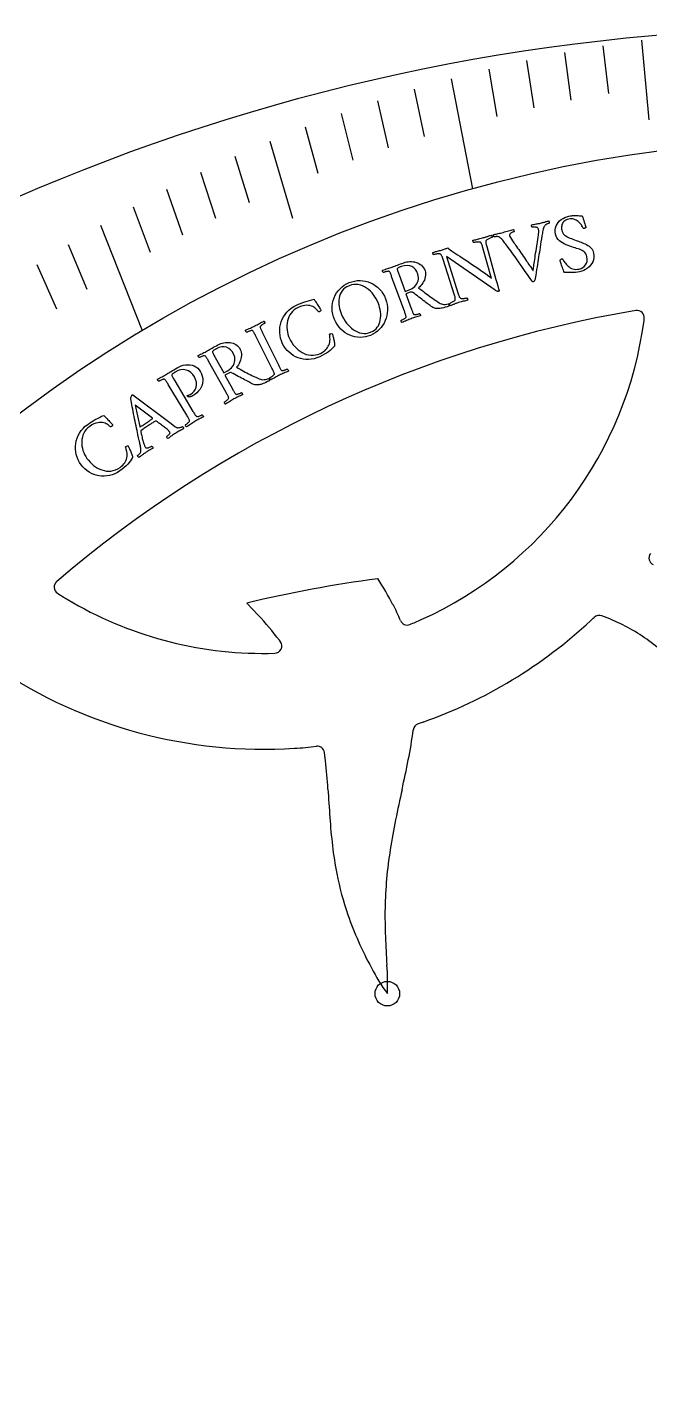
# Model space of a CAD drawing. Header units: millimetres. Extents: x -70 to 70, y -70 to 70.
# Drawn here: x -27.69 to -6.38, y 23.38 to 70.2 of the extents above; entities that cross this region are included whole.
import ezdxf

# ---------------------------------------------------------------- set-up
doc = ezdxf.new("R2010")
doc.units = ezdxf.units.MM
for name, color, linetype in [('CUT_INNER', 6, 'Continuous'), ('CUT_OUTER', 1, 'Continuous'), ('ENGRAVE', 7, 'Continuous'), ('ENGRAVE_FINE', 8, 'Continuous'), ('TEXT', 5, 'Continuous')]:
    doc.layers.add(name, color=color, linetype=linetype)

msp = doc.modelspace()

# ---------------------------------------------------------------- linework, layer by layer
at = {"layer": 'CUT_INNER'}
for points in [[(-6.567, 60.153), (-6.559, 60.222)], [(-19.778, 50.057), (-20.167, 50.469), (-20.17, 50.473)], [(-19.019, 49.149), (-19.054, 49.197)], [(-19.444, 48.748), (-19.216, 48.753)], [(-14.134, 46.395), (-14.3, 46.339)], [(-17.473, 45.07), (-17.508, 45.346)]]:
    msp.add_lwpolyline(points, dxfattribs=at)
for centre, radius, start, end in [((-0.002, 20.065), 41.009, 99.6111, 130.5847), ((-6.807, 60.251), 0.25, 353.191, 99.668), ((-19.589, 61.883), 13.136, 294.2262, 352.4292), ((-6.151, 52.019), 0.25, 143.3074, 245.1412), ((-26.519, 51.019), 0.25, 130.6055, 236.7865), ((-9.378, 4.97), 46.765, 97.7508, 103.3426), ((-25.158, 45.171), 11.287, 27.696, 32.9378), ((-22.023, 57.929), 8.494, 236.9503, 239.6003), ((-19.589, 61.883), 13.137, 239.1704, 270.631), ((-19.28, 48.155), 4.697, 21.5027, 28.7943), ((-28.82, 41.714), 12.303, 37.4636, 42.701), ((-14.678, 49.97), 0.25, 201.9813, 291.8427), ((-17.668, 57.452), 8.307, 291.779, 294.6839), ((-19.589, 61.883), 16.421, 289.4033, 312.999), ((-12.21, 53.993), 5.618, 312.8433, 314.4167), ((-8.105, 49.8), 0.25, 68.5832, 133.8652), ((-10.285, 43.728), 6.701, 63.5273, 70.1924), ((-10.003, 44.285), 6.076, 56.2586, 63.5653), ((-9.708, 44.722), 5.55, 40.8588, 56.2809), ((-19.222, 49.003), 0.25, 271.3933, 35.6753), ((-19.589, 61.882), 16.419, 236.0954, 273.6741), ((-30.799, 48.324), 16.477, 348.7144, 352.3125), ((-14.22, 46.102), 0.25, 108.73, 175.7823), ((-19.412, 59.615), 14.146, 273.5466, 276.6157), ((-17.756, 45.315), 0.25, 7.1478, 96.1124), ((-41.474, 42.582), 24.13, 3.6003, 5.9185), ((-63.052, 54.745), 49.364, 347.5183, 348.7324), ((146.058, 54.415), 163.775, 183.61211, 183.9533), ((50.872, 29.55), 67.313, 167.53786, 168.43216), ((3.531, 44.576), 20.909, 183.9821, 186.6437), ((7.235, 38.493), 22.769, 168.4594, 171.0699), ((-4.67, 43.631), 12.654, 186.6897, 191.0735), ((0.141, 39.619), 15.587, 171.1122, 174.8495), ((-6.767, 43.231), 10.52, 191.1288, 199.0701), ((-1.265, 39.761), 14.174, 174.9097, 178.9374), ((1.722, 39.727), 17.161, 179.0093, 182.2867), ((-5.831, 43.569), 11.514, 199.1364, 204.0491), ((-3.723, 44.506), 13.822, 204.0365, 208.205), ((28.914, 40.889), 44.378, 182.3843, 183.6409), ((-10.075, 40.951), 6.544, 207.063, 216.1703), ((-22.231, 37.471), 6.884, 356.8185, 4.9993)]:
    msp.add_arc(centre, radius, start, end, dxfattribs=at)
at = {"layer": 'CUT_OUTER'}
msp.add_circle((0, 0), 70.2, dxfattribs=at)
at = {"layer": 'ENGRAVE'}
for points in [[(-13.168, 68.44), (-12.441, 64.665)], [(-25.185, 63.416), (-23.753, 59.811)]]:
    msp.add_lwpolyline(points, dxfattribs=at)
for centre, radius in [((0, 20.06), 46.307), ((-15.358, 37.088), 0.421)]:
    msp.add_circle(centre, radius, dxfattribs=at)
at = {"layer": 'ENGRAVE_FINE'}
for points in [[(-9.289, 69.332), (-9.07, 67.702)], [(-7.978, 69.561), (-7.79, 67.928)], [(-6.659, 69.756), (-6.399, 67.028)], [(-10.592, 69.069), (-10.342, 67.442)], [(-11.885, 68.771), (-11.604, 67.148)], [(-14.439, 68.076), (-14.097, 66.463)], [(-15.697, 67.68), (-15.324, 66.073)], [(-16.941, 67.251), (-16.538, 65.65)], [(-18.171, 66.792), (-17.737, 65.198)], [(-19.384, 66.301), (-18.611, 63.656)], [(-20.581, 65.781), (-20.087, 64.202)], [(-21.761, 65.232), (-21.237, 63.66)], [(-22.922, 64.654), (-22.368, 63.091)], [(-24.063, 64.048), (-23.48, 62.495)], [(-26.286, 62.758), (-25.643, 61.223)], [(-27.365, 62.074), (-26.693, 60.55)]]:
    msp.add_lwpolyline(points, dxfattribs=at)
at = {"layer": 'TEXT'}
for points in [[(-9.139, 63.731), (-9.095, 63.739), (-9.055, 63.746), (-9.018, 63.75), (-8.984, 63.752), (-8.952, 63.753), (-8.92, 63.753), (-8.887, 63.752), (-8.854, 63.751), (-8.818, 63.748), (-8.778, 63.746), (-8.734, 63.744), (-8.686, 63.742), (-8.667, 63.688), (-8.648, 63.634), (-8.63, 63.578), (-8.613, 63.521), (-8.597, 63.467), (-8.584, 63.42), (-8.573, 63.381), (-8.565, 63.349), (-8.564, 63.342), (-8.566, 63.335), (-8.572, 63.329), (-8.581, 63.323), (-8.592, 63.318), (-8.602, 63.313), (-8.61, 63.31), (-8.618, 63.308), (-8.628, 63.307), (-8.637, 63.307), (-8.646, 63.309), (-8.653, 63.313), (-8.663, 63.339), (-8.676, 63.367), (-8.693, 63.397), (-8.713, 63.427), (-8.736, 63.458), (-8.761, 63.488), (-8.79, 63.517), (-8.821, 63.544), (-8.854, 63.569), (-8.89, 63.59), (-8.927, 63.609), (-8.967, 63.624), (-9.008, 63.634), (-9.051, 63.639), (-9.095, 63.638), (-9.14, 63.631), (-9.196, 63.616), (-9.244, 63.597), (-9.284, 63.572), (-9.317, 63.543), (-9.343, 63.51), (-9.363, 63.475), (-9.379, 63.439), (-9.388, 63.401), (-9.393, 63.362), (-9.395, 63.325), (-9.393, 63.288), (-9.387, 63.253), (-9.372, 63.2), (-9.35, 63.154), (-9.321, 63.113), (-9.286, 63.079), (-9.246, 63.05), (-9.203, 63.023), (-9.156, 63), (-9.106, 62.979), (-9.053, 62.96), (-9.001, 62.94), (-8.948, 62.92), (-8.896, 62.9), (-8.855, 62.885), (-8.812, 62.87), (-8.768, 62.853), (-8.721, 62.836), (-8.674, 62.818), (-8.627, 62.798), (-8.581, 62.777), (-8.535, 62.754), (-8.491, 62.728), (-8.45, 62.7), (-8.413, 62.668), (-8.378, 62.633), (-8.348, 62.595), (-8.324, 62.553), (-8.306, 62.507), (-8.293, 62.456), (-8.283, 62.381), (-8.286, 62.308), (-8.299, 62.237), (-8.324, 62.169), (-8.359, 62.105), (-8.4, 62.046), (-8.449, 61.992), (-8.505, 61.944), (-8.567, 61.902), (-8.632, 61.867), (-8.7, 61.84), (-8.772, 61.821), (-8.842, 61.808), (-8.911, 61.8), (-8.98, 61.796), (-9.048, 61.795), (-9.114, 61.797), (-9.177, 61.797), (-9.236, 61.797), (-9.291, 61.796), (-9.309, 61.837), (-9.326, 61.879), (-9.344, 61.923), (-9.361, 61.968), (-9.377, 62.013), (-9.392, 62.054), (-9.406, 62.094), (-9.418, 62.13), (-9.428, 62.162), (-9.436, 62.187), (-9.442, 62.206), (-9.445, 62.218), (-9.439, 62.226), (-9.433, 62.234), (-9.425, 62.242), (-9.418, 62.249), (-9.409, 62.256), (-9.4, 62.261), (-9.391, 62.265), (-9.381, 62.268), (-9.369, 62.269), (-9.359, 62.266), (-9.35, 62.26), (-9.344, 62.249), (-9.333, 62.228), (-9.32, 62.204), (-9.303, 62.177), (-9.283, 62.147), (-9.26, 62.114), (-9.234, 62.082), (-9.204, 62.05), (-9.171, 62.019), (-9.135, 61.989), (-9.095, 61.963), (-9.053, 61.941), (-9.007, 61.923), (-8.958, 61.911), (-8.905, 61.906), (-8.848, 61.908), (-8.787, 61.917), (-8.723, 61.937), (-8.666, 61.966), (-8.615, 62.006), (-8.571, 62.057), (-8.538, 62.116), (-8.518, 62.181), (-8.513, 62.254), (-8.523, 62.333), (-8.537, 62.388), (-8.557, 62.435), (-8.583, 62.475), (-8.613, 62.507), (-8.649, 62.533), (-8.688, 62.556), (-8.73, 62.576), (-8.776, 62.594), (-8.825, 62.609), (-8.875, 62.626), (-8.928, 62.642), (-8.982, 62.659), (-9.043, 62.68), (-9.105, 62.703), (-9.169, 62.726), (-9.234, 62.751), (-9.298, 62.779), (-9.358, 62.811), (-9.414, 62.848), (-9.467, 62.889), (-9.513, 62.935), (-9.551, 62.989), (-9.58, 63.049), (-9.6, 63.116), (-9.611, 63.189), (-9.611, 63.26), (-9.6, 63.328), (-9.577, 63.394), (-9.545, 63.456), (-9.505, 63.513), (-9.458, 63.565), (-9.403, 63.612), (-9.342, 63.652), (-9.278, 63.686), (-9.211, 63.712), (-9.139, 63.731)], [(-11.39, 63.174), (-11.343, 63.187), (-11.298, 63.2), (-11.253, 63.213), (-11.209, 63.226), (-11.165, 63.24), (-11.122, 63.253), (-11.079, 63.266), (-11.037, 63.278), (-11.033, 63.272), (-11.029, 63.262), (-11.025, 63.25), (-11.021, 63.235), (-11.019, 63.22), (-11.018, 63.209), (-11.019, 63.201), (-11.023, 63.197), (-11.03, 63.194), (-11.041, 63.19), (-11.056, 63.184), (-11.075, 63.176), (-11.095, 63.166), (-11.114, 63.155), (-11.132, 63.143), (-11.149, 63.129), (-11.163, 63.114), (-11.172, 63.098), (-11.175, 63.08), (-11.172, 63.061), (-11.161, 63.033), (-11.141, 62.994), (-11.111, 62.945), (-11.071, 62.886), (-11.049, 62.855), (-11.024, 62.82), (-10.996, 62.78), (-10.965, 62.735), (-10.931, 62.687), (-10.896, 62.636), (-10.859, 62.583), (-10.821, 62.528), (-10.781, 62.471), (-10.742, 62.414), (-10.703, 62.357), (-10.663, 62.3), (-10.624, 62.244), (-10.588, 62.191), (-10.552, 62.139), (-10.519, 62.09), (-10.488, 62.044), (-10.46, 62.003), (-10.435, 61.966), (-10.413, 61.933), (-10.395, 61.906), (-10.381, 61.886), (-10.372, 61.873), (-10.368, 61.867), (-10.366, 61.878), (-10.363, 61.897), (-10.358, 61.926), (-10.352, 61.963), (-10.346, 62.008), (-10.338, 62.058), (-10.33, 62.114), (-10.321, 62.176), (-10.312, 62.242), (-10.301, 62.311), (-10.291, 62.384), (-10.279, 62.46), (-10.267, 62.538), (-10.255, 62.617), (-10.243, 62.697), (-10.231, 62.776), (-10.219, 62.855), (-10.207, 62.932), (-10.195, 63.006), (-10.184, 63.078), (-10.18, 63.105), (-10.177, 63.133), (-10.175, 63.161), (-10.173, 63.19), (-10.173, 63.218), (-10.174, 63.243), (-10.177, 63.265), (-10.18, 63.285), (-10.188, 63.306), (-10.2, 63.323), (-10.216, 63.336), (-10.236, 63.344), (-10.259, 63.35), (-10.282, 63.354), (-10.306, 63.356), (-10.329, 63.356), (-10.351, 63.355), (-10.37, 63.353), (-10.384, 63.351), (-10.395, 63.349), (-10.401, 63.352), (-10.407, 63.36), (-10.412, 63.37), (-10.416, 63.385), (-10.419, 63.4), (-10.42, 63.413), (-10.418, 63.424), (-10.415, 63.432), (-10.375, 63.44), (-10.336, 63.448), (-10.299, 63.455), (-10.262, 63.461), (-10.226, 63.468), (-10.188, 63.475), (-10.15, 63.483), (-10.111, 63.492), (-10.078, 63.5), (-10.05, 63.507), (-10.024, 63.513), (-10.003, 63.519), (-9.983, 63.524), (-9.964, 63.529), (-9.944, 63.535), (-9.925, 63.541), (-9.905, 63.547), (-9.883, 63.553), (-9.858, 63.56), (-9.832, 63.568), (-9.828, 63.562), (-9.824, 63.552), (-9.821, 63.539), (-9.818, 63.523), (-9.817, 63.507), (-9.816, 63.496), (-9.817, 63.489), (-9.819, 63.486), (-9.831, 63.483), (-9.848, 63.476), (-9.87, 63.466), (-9.898, 63.453), (-9.926, 63.438), (-9.95, 63.419), (-9.97, 63.397), (-9.986, 63.373), (-9.996, 63.351), (-10.007, 63.322), (-10.018, 63.285), (-10.029, 63.24), (-10.039, 63.192), (-10.049, 63.145), (-10.057, 63.1), (-10.064, 63.055), (-10.081, 62.952), (-10.097, 62.853), (-10.111, 62.758), (-10.126, 62.668), (-10.139, 62.581), (-10.152, 62.495), (-10.166, 62.411), (-10.179, 62.328), (-10.192, 62.246), (-10.205, 62.161), (-10.218, 62.076), (-10.231, 61.988), (-10.245, 61.898), (-10.26, 61.802), (-10.275, 61.702), (-10.292, 61.597), (-10.297, 61.569), (-10.304, 61.545), (-10.313, 61.526), (-10.323, 61.511), (-10.334, 61.498), (-10.346, 61.489), (-10.359, 61.481), (-10.373, 61.477), (-10.377, 61.477), (-10.382, 61.48), (-10.387, 61.484), (-10.392, 61.492), (-10.397, 61.5), (-10.401, 61.507), (-10.406, 61.512), (-10.41, 61.516), (-10.486, 61.627), (-10.561, 61.734), (-10.633, 61.837), (-10.702, 61.936), (-10.771, 62.034), (-10.84, 62.132), (-10.91, 62.231), (-10.981, 62.331), (-11.055, 62.434), (-11.133, 62.541), (-11.215, 62.654), (-11.302, 62.771), (-11.329, 62.807), (-11.354, 62.841), (-11.38, 62.873), (-11.404, 62.902), (-11.428, 62.93), (-11.453, 62.956), (-11.479, 62.981), (-11.505, 63.004), (-11.516, 63.012), (-11.531, 63.019), (-11.547, 63.023), (-11.567, 63.026), (-11.588, 63.028), (-11.608, 63.028), (-11.628, 63.028), (-11.647, 63.026), (-11.665, 63.024), (-11.68, 63.022), (-11.693, 63.019), (-11.703, 63.017), (-11.705, 63.019), (-11.708, 63.026), (-11.711, 63.038), (-11.716, 63.055), (-11.721, 63.072), (-11.724, 63.084), (-11.725, 63.093), (-11.725, 63.097), (-11.676, 63.108), (-11.632, 63.118), (-11.593, 63.127), (-11.557, 63.134), (-11.521, 63.142), (-11.482, 63.151), (-11.438, 63.162), (-11.39, 63.174)], [(-13.504, 62.569), (-13.473, 62.579), (-13.441, 62.589), (-13.41, 62.598), (-13.38, 62.608), (-13.351, 62.617), (-13.327, 62.625), (-13.307, 62.633), (-13.291, 62.639), (-13.255, 62.611), (-13.21, 62.579), (-13.157, 62.541), (-13.095, 62.499), (-13.026, 62.453), (-12.953, 62.405), (-12.874, 62.353), (-12.791, 62.298), (-12.704, 62.241), (-12.616, 62.183), (-12.527, 62.124), (-12.436, 62.064), (-12.346, 62.004), (-12.257, 61.943), (-12.169, 61.883), (-12.083, 61.822), (-12.001, 61.763), (-11.924, 61.706), (-11.852, 61.652), (-11.786, 61.599), (-12.084, 62.648), (-12.094, 62.683), (-12.103, 62.714), (-12.112, 62.741), (-12.12, 62.764), (-12.128, 62.783), (-12.139, 62.802), (-12.152, 62.818), (-12.168, 62.833), (-12.176, 62.838), (-12.189, 62.842), (-12.206, 62.844), (-12.228, 62.845), (-12.252, 62.844), (-12.276, 62.843), (-12.3, 62.841), (-12.325, 62.838), (-12.348, 62.835), (-12.369, 62.831), (-12.385, 62.828), (-12.399, 62.825), (-12.406, 62.831), (-12.412, 62.839), (-12.417, 62.85), (-12.421, 62.863), (-12.424, 62.875), (-12.425, 62.886), (-12.427, 62.895), (-12.427, 62.902), (-12.385, 62.913), (-12.344, 62.923), (-12.305, 62.932), (-12.266, 62.941), (-12.227, 62.95), (-12.186, 62.96), (-12.143, 62.972), (-12.097, 62.984), (-12.065, 62.993), (-12.036, 63.002), (-12.01, 63.01), (-11.988, 63.017), (-11.966, 63.023), (-11.945, 63.03), (-11.923, 63.038), (-11.901, 63.045), (-11.877, 63.053), (-11.852, 63.062), (-11.823, 63.071), (-11.793, 63.081), (-11.788, 63.075), (-11.784, 63.068), (-11.779, 63.06), (-11.775, 63.049), (-11.771, 63.038), (-11.769, 63.026), (-11.769, 63.014), (-11.771, 63.002), (-11.782, 62.998), (-11.796, 62.993), (-11.815, 62.986), (-11.838, 62.977), (-11.863, 62.967), (-11.886, 62.956), (-11.909, 62.944), (-11.931, 62.931), (-11.95, 62.919), (-11.965, 62.907), (-11.975, 62.896), (-11.981, 62.885), (-11.986, 62.867), (-11.988, 62.847), (-11.987, 62.828), (-11.984, 62.808), (-11.979, 62.785), (-11.973, 62.758), (-11.964, 62.725), (-11.954, 62.688), (-11.638, 61.562), (-11.627, 61.523), (-11.617, 61.487), (-11.608, 61.454), (-11.599, 61.423), (-11.591, 61.393), (-11.582, 61.364), (-11.574, 61.336), (-11.566, 61.308), (-11.557, 61.279), (-11.547, 61.249), (-11.536, 61.216), (-11.525, 61.18), (-11.526, 61.175), (-11.528, 61.169), (-11.532, 61.165), (-11.538, 61.161), (-11.544, 61.158), (-11.549, 61.156), (-11.553, 61.154), (-11.557, 61.153), (-11.563, 61.152), (-11.573, 61.152), (-11.584, 61.154), (-11.598, 61.157), (-11.614, 61.161), (-11.632, 61.169), (-11.65, 61.179), (-11.67, 61.191), (-13.336, 62.347), (-12.942, 61.099), (-12.931, 61.065), (-12.921, 61.035), (-12.911, 61.009), (-12.902, 60.987), (-12.893, 60.968), (-12.882, 60.95), (-12.869, 60.934), (-12.855, 60.92), (-12.847, 60.915), (-12.834, 60.911), (-12.818, 60.909), (-12.798, 60.909), (-12.775, 60.909), (-12.752, 60.91), (-12.729, 60.912), (-12.705, 60.914), (-12.682, 60.917), (-12.663, 60.92), (-12.647, 60.924), (-12.634, 60.927), (-12.627, 60.921), (-12.621, 60.913), (-12.615, 60.903), (-12.611, 60.891), (-12.608, 60.879), (-12.605, 60.868), (-12.604, 60.858), (-12.604, 60.85), (-12.645, 60.84), (-12.684, 60.831), (-12.721, 60.822), (-12.757, 60.813), (-12.794, 60.804), (-12.833, 60.793), (-12.874, 60.781), (-12.917, 60.768), (-12.946, 60.758), (-12.973, 60.749), (-12.998, 60.74), (-13.02, 60.732), (-13.041, 60.723), (-13.061, 60.715), (-13.081, 60.707), (-13.101, 60.699), (-13.122, 60.691), (-13.146, 60.682), (-13.173, 60.671), (-13.203, 60.66), (-13.208, 60.666), (-13.213, 60.673), (-13.217, 60.681), (-13.222, 60.691), (-13.226, 60.702), (-13.229, 60.714), (-13.23, 60.726), (-13.229, 60.739), (-13.219, 60.742), (-13.205, 60.748), (-13.188, 60.756), (-13.167, 60.766), (-13.145, 60.778), (-13.123, 60.79), (-13.102, 60.803), (-13.081, 60.816), (-13.062, 60.829), (-13.048, 60.841), (-13.04, 60.852), (-13.036, 60.863), (-13.032, 60.881), (-13.03, 60.9), (-13.031, 60.919), (-13.034, 60.939), (-13.039, 60.961), (-13.046, 60.988), (-13.056, 61.02), (-13.067, 61.057), (-13.446, 62.247), (-13.458, 62.284), (-13.469, 62.316), (-13.479, 62.342), (-13.488, 62.364), (-13.498, 62.382), (-13.508, 62.398), (-13.521, 62.413), (-13.535, 62.426), (-13.545, 62.432), (-13.559, 62.436), (-13.577, 62.438), (-13.601, 62.437), (-13.627, 62.435), (-13.652, 62.433), (-13.678, 62.429), (-13.704, 62.424), (-13.727, 62.42), (-13.746, 62.415), (-13.761, 62.412), (-13.772, 62.408), (-13.78, 62.418), (-13.787, 62.428), (-13.792, 62.439), (-13.795, 62.45), (-13.797, 62.462), (-13.798, 62.471), (-13.798, 62.48), (-13.797, 62.487), (-13.75, 62.501), (-13.707, 62.513), (-13.669, 62.523), (-13.636, 62.531), (-13.604, 62.539), (-13.572, 62.548), (-13.539, 62.558), (-13.504, 62.569)], [(-14.794, 62.134), (-14.746, 62.149), (-14.695, 62.16), (-14.643, 62.168), (-14.588, 62.172), (-14.533, 62.172), (-14.479, 62.167), (-14.425, 62.159), (-14.373, 62.146), (-14.322, 62.129), (-14.274, 62.106), (-14.229, 62.078), (-14.187, 62.046), (-14.149, 62.008), (-14.116, 61.964), (-14.089, 61.914), (-14.066, 61.858), (-14.054, 61.808), (-14.048, 61.757), (-14.049, 61.704), (-14.058, 61.649), (-14.072, 61.595), (-14.091, 61.541), (-14.115, 61.49), (-14.144, 61.44), (-14.176, 61.392), (-14.211, 61.35), (-14.248, 61.311), (-14.288, 61.278), (-14.232, 61.232), (-14.177, 61.188), (-14.124, 61.146), (-14.072, 61.106), (-14.021, 61.068), (-13.97, 61.029), (-13.918, 60.992), (-13.865, 60.954), (-13.81, 60.916), (-13.753, 60.876), (-13.693, 60.834), (-13.63, 60.789), (-13.588, 60.763), (-13.546, 60.741), (-13.505, 60.725), (-13.464, 60.714), (-13.422, 60.708), (-13.376, 60.708), (-13.325, 60.714), (-13.27, 60.725), (-13.263, 60.72), (-13.258, 60.711), (-13.254, 60.7), (-13.251, 60.685), (-13.249, 60.67), (-13.248, 60.659), (-13.247, 60.651), (-13.247, 60.646), (-13.312, 60.625), (-13.372, 60.608), (-13.427, 60.593), (-13.476, 60.581), (-13.519, 60.573), (-13.557, 60.566), (-13.589, 60.562), (-13.615, 60.561), (-13.632, 60.562), (-13.653, 60.564), (-13.677, 60.567), (-13.704, 60.57), (-13.733, 60.576), (-13.764, 60.587), (-13.796, 60.602), (-13.829, 60.622), (-13.844, 60.633), (-13.864, 60.647), (-13.889, 60.666), (-13.92, 60.688), (-13.954, 60.714), (-13.993, 60.742), (-14.034, 60.774), (-14.079, 60.808), (-14.126, 60.844), (-14.175, 60.881), (-14.225, 60.919), (-14.278, 60.959), (-14.33, 60.998), (-14.382, 61.038), (-14.433, 61.077), (-14.483, 61.116), (-14.502, 61.126), (-14.524, 61.13), (-14.55, 61.127), (-14.579, 61.12), (-14.722, 61.069), (-14.54, 60.564), (-14.539, 60.56), (-14.537, 60.556), (-14.536, 60.551), (-14.534, 60.547), (-14.533, 60.543), (-14.531, 60.539), (-14.53, 60.535), (-14.528, 60.531), (-14.519, 60.505), (-14.51, 60.481), (-14.501, 60.457), (-14.493, 60.435), (-14.484, 60.415), (-14.476, 60.398), (-14.467, 60.382), (-14.458, 60.368), (-14.45, 60.363), (-14.439, 60.36), (-14.424, 60.359), (-14.405, 60.359), (-14.383, 60.361), (-14.362, 60.364), (-14.339, 60.368), (-14.317, 60.373), (-14.296, 60.379), (-14.279, 60.383), (-14.265, 60.387), (-14.255, 60.39), (-14.249, 60.385), (-14.243, 60.377), (-14.237, 60.367), (-14.232, 60.355), (-14.227, 60.342), (-14.225, 60.331), (-14.225, 60.321), (-14.228, 60.313), (-14.269, 60.301), (-14.31, 60.289), (-14.35, 60.278), (-14.389, 60.266), (-14.427, 60.255), (-14.466, 60.242), (-14.505, 60.229), (-14.545, 60.215), (-14.583, 60.2), (-14.622, 60.186), (-14.66, 60.17), (-14.699, 60.154), (-14.738, 60.137), (-14.777, 60.12), (-14.817, 60.102), (-14.857, 60.085), (-14.864, 60.09), (-14.87, 60.097), (-14.876, 60.107), (-14.88, 60.12), (-14.884, 60.133), (-14.886, 60.145), (-14.886, 60.154), (-14.885, 60.162), (-14.875, 60.166), (-14.862, 60.172), (-14.846, 60.179), (-14.827, 60.188), (-14.806, 60.199), (-14.786, 60.21), (-14.767, 60.222), (-14.749, 60.234), (-14.733, 60.246), (-14.723, 60.257), (-14.717, 60.267), (-14.716, 60.275), (-14.717, 60.294), (-14.721, 60.316), (-14.727, 60.34), (-14.735, 60.365), (-14.744, 60.392), (-14.754, 60.42), (-14.764, 60.449), (-14.775, 60.479), (-15.199, 61.632), (-15.21, 61.662), (-15.221, 61.691), (-15.232, 61.719), (-15.243, 61.746), (-15.253, 61.772), (-15.264, 61.794), (-15.276, 61.813), (-15.287, 61.829), (-15.294, 61.835), (-15.305, 61.839), (-15.321, 61.84), (-15.341, 61.837), (-15.363, 61.834), (-15.385, 61.829), (-15.408, 61.824), (-15.431, 61.819), (-15.451, 61.813), (-15.469, 61.808), (-15.483, 61.803), (-15.493, 61.8), (-15.499, 61.805), (-15.506, 61.813), (-15.512, 61.823), (-15.518, 61.835), (-15.522, 61.848), (-15.524, 61.859), (-15.524, 61.869), (-15.522, 61.877), (-15.479, 61.892), (-15.436, 61.906), (-15.394, 61.919), (-15.353, 61.932), (-15.311, 61.945), (-15.271, 61.958), (-15.23, 61.972), (-15.19, 61.987), (-15.148, 62.002), (-15.104, 62.018), (-15.059, 62.035), (-15.012, 62.054), (-14.963, 62.072), (-14.91, 62.092), (-14.854, 62.113), (-14.794, 62.134)], [(-14.317, 61.745), (-14.352, 61.828), (-14.397, 61.899), (-14.452, 61.957), (-14.516, 62.003), (-14.591, 62.033), (-14.677, 62.043), (-14.776, 62.033), (-14.886, 62.002), (-14.9, 61.996), (-14.918, 61.989), (-14.939, 61.981), (-14.963, 61.971), (-14.986, 61.96), (-15.003, 61.949), (-15.013, 61.938), (-15.017, 61.927), (-15.017, 61.91), (-15.014, 61.89), (-15.008, 61.866), (-14.999, 61.838), (-14.989, 61.807), (-14.979, 61.777), (-14.968, 61.747), (-14.957, 61.717), (-14.751, 61.152), (-14.606, 61.204), (-14.554, 61.225), (-14.506, 61.253), (-14.461, 61.286), (-14.419, 61.324), (-14.382, 61.367), (-14.351, 61.413), (-14.326, 61.463), (-14.307, 61.516), (-14.296, 61.571), (-14.294, 61.628), (-14.301, 61.685), (-14.317, 61.745)], [(-16.664, 61.451), (-16.572, 61.484), (-16.479, 61.506), (-16.386, 61.52), (-16.292, 61.523), (-16.199, 61.518), (-16.108, 61.503), (-16.019, 61.479), (-15.932, 61.447), (-15.849, 61.405), (-15.77, 61.356), (-15.696, 61.298), (-15.627, 61.232), (-15.563, 61.159), (-15.507, 61.077), (-15.458, 60.988), (-15.416, 60.891), (-15.385, 60.796), (-15.364, 60.701), (-15.354, 60.606), (-15.353, 60.511), (-15.361, 60.416), (-15.377, 60.325), (-15.401, 60.236), (-15.433, 60.149), (-15.472, 60.066), (-15.519, 59.987), (-15.572, 59.914), (-15.633, 59.846), (-15.7, 59.785), (-15.773, 59.73), (-15.852, 59.684), (-15.937, 59.645), (-16.023, 59.615), (-16.111, 59.593), (-16.2, 59.581), (-16.291, 59.577), (-16.381, 59.582), (-16.469, 59.596), (-16.555, 59.619), (-16.64, 59.65), (-16.722, 59.69), (-16.801, 59.737), (-16.875, 59.793), (-16.946, 59.857), (-17.011, 59.928), (-17.07, 60.007), (-17.122, 60.093), (-17.167, 60.187), (-17.202, 60.28), (-17.227, 60.375), (-17.243, 60.47), (-17.248, 60.565), (-17.244, 60.66), (-17.231, 60.753), (-17.209, 60.844), (-17.179, 60.932), (-17.14, 61.017), (-17.094, 61.097), (-17.04, 61.172), (-16.977, 61.243), (-16.908, 61.307), (-16.832, 61.363), (-16.751, 61.411), (-16.664, 61.451)], [(-16.667, 61.345), (-16.74, 61.311), (-16.803, 61.27), (-16.858, 61.224), (-16.903, 61.171), (-16.941, 61.114), (-16.971, 61.053), (-16.993, 60.989), (-17.008, 60.922), (-17.017, 60.853), (-17.019, 60.783), (-17.016, 60.711), (-17.007, 60.638), (-16.993, 60.566), (-16.975, 60.495), (-16.953, 60.426), (-16.927, 60.359), (-16.892, 60.283), (-16.851, 60.209), (-16.806, 60.137), (-16.755, 60.068), (-16.7, 60.003), (-16.642, 59.943), (-16.58, 59.889), (-16.515, 59.84), (-16.447, 59.797), (-16.377, 59.763), (-16.306, 59.737), (-16.232, 59.719), (-16.157, 59.71), (-16.082, 59.713), (-16.006, 59.727), (-15.93, 59.752), (-15.86, 59.785), (-15.798, 59.824), (-15.745, 59.87), (-15.701, 59.921), (-15.665, 59.977), (-15.636, 60.037), (-15.613, 60.101), (-15.598, 60.169), (-15.588, 60.239), (-15.584, 60.31), (-15.586, 60.383), (-15.594, 60.456), (-15.606, 60.529), (-15.622, 60.601), (-15.642, 60.671), (-15.666, 60.739), (-15.699, 60.816), (-15.737, 60.891), (-15.781, 60.963), (-15.829, 61.033), (-15.883, 61.099), (-15.94, 61.159), (-16.001, 61.214), (-16.067, 61.263), (-16.135, 61.306), (-16.206, 61.34), (-16.279, 61.366), (-16.354, 61.383), (-16.431, 61.391), (-16.508, 61.387), (-16.587, 61.372), (-16.667, 61.345)], [(-18.466, 60.679), (-18.398, 60.709), (-18.328, 60.738), (-18.257, 60.767), (-18.183, 60.794), (-18.106, 60.82), (-18.029, 60.843), (-17.949, 60.864), (-17.868, 60.882), (-17.865, 60.879), (-17.859, 60.869), (-17.849, 60.853), (-17.834, 60.831), (-17.816, 60.804), (-17.797, 60.775), (-17.777, 60.744), (-17.756, 60.71), (-17.735, 60.676), (-17.715, 60.644), (-17.695, 60.614), (-17.677, 60.584), (-17.66, 60.559), (-17.648, 60.539), (-17.64, 60.525), (-17.636, 60.517), (-17.633, 60.512), (-17.634, 60.505), (-17.637, 60.497), (-17.643, 60.488), (-17.651, 60.479), (-17.659, 60.471), (-17.669, 60.465), (-17.679, 60.459), (-17.689, 60.456), (-17.698, 60.454), (-17.707, 60.453), (-17.716, 60.453), (-17.727, 60.468), (-17.742, 60.487), (-17.76, 60.508), (-17.782, 60.533), (-17.808, 60.559), (-17.839, 60.584), (-17.874, 60.607), (-17.914, 60.63), (-17.958, 60.649), (-18.007, 60.663), (-18.062, 60.672), (-18.121, 60.675), (-18.185, 60.671), (-18.256, 60.657), (-18.331, 60.633), (-18.413, 60.6), (-18.484, 60.563), (-18.547, 60.519), (-18.604, 60.468), (-18.653, 60.411), (-18.695, 60.348), (-18.729, 60.282), (-18.757, 60.212), (-18.778, 60.138), (-18.791, 60.062), (-18.799, 59.986), (-18.799, 59.909), (-18.793, 59.831), (-18.78, 59.755), (-18.762, 59.681), (-18.739, 59.609), (-18.709, 59.54), (-18.671, 59.466), (-18.628, 59.395), (-18.58, 59.326), (-18.527, 59.261), (-18.47, 59.201), (-18.409, 59.146), (-18.345, 59.098), (-18.277, 59.055), (-18.206, 59.02), (-18.133, 58.992), (-18.057, 58.974), (-17.979, 58.963), (-17.899, 58.962), (-17.818, 58.973), (-17.735, 58.994), (-17.651, 59.027), (-17.594, 59.056), (-17.544, 59.087), (-17.501, 59.12), (-17.464, 59.156), (-17.433, 59.194), (-17.405, 59.232), (-17.382, 59.27), (-17.364, 59.307), (-17.343, 59.36), (-17.329, 59.411), (-17.322, 59.462), (-17.32, 59.514), (-17.322, 59.562), (-17.326, 59.608), (-17.331, 59.649), (-17.338, 59.686), (-17.316, 59.696), (-17.293, 59.702), (-17.269, 59.704), (-17.244, 59.701), (-17.24, 59.689), (-17.235, 59.671), (-17.228, 59.649), (-17.221, 59.621), (-17.213, 59.59), (-17.206, 59.557), (-17.198, 59.523), (-17.19, 59.488), (-17.183, 59.453), (-17.177, 59.42), (-17.172, 59.388), (-17.169, 59.358), (-17.166, 59.331), (-17.166, 59.309), (-17.167, 59.292), (-17.17, 59.28), (-17.213, 59.228), (-17.261, 59.178), (-17.314, 59.13), (-17.373, 59.084), (-17.438, 59.04), (-17.51, 58.996), (-17.589, 58.954), (-17.675, 58.913), (-17.77, 58.874), (-17.866, 58.846), (-17.961, 58.828), (-18.056, 58.82), (-18.149, 58.822), (-18.241, 58.832), (-18.33, 58.851), (-18.417, 58.878), (-18.5, 58.914), (-18.579, 58.957), (-18.654, 59.007), (-18.724, 59.065), (-18.788, 59.129), (-18.847, 59.2), (-18.898, 59.277), (-18.943, 59.36), (-18.982, 59.452), (-19.012, 59.545), (-19.032, 59.64), (-19.043, 59.735), (-19.044, 59.831), (-19.036, 59.925), (-19.019, 60.018), (-18.993, 60.11), (-18.958, 60.199), (-18.914, 60.284), (-18.861, 60.364), (-18.799, 60.44), (-18.728, 60.511), (-18.649, 60.574), (-18.561, 60.631), (-18.466, 60.679)], [(-19.892, 59.971), (-19.853, 59.991), (-19.814, 60.011), (-19.777, 60.031), (-19.74, 60.051), (-19.703, 60.072), (-19.665, 60.093), (-19.626, 60.114), (-19.587, 60.135), (-19.579, 60.131), (-19.572, 60.124), (-19.565, 60.115), (-19.559, 60.102), (-19.554, 60.09), (-19.551, 60.078), (-19.55, 60.069), (-19.55, 60.061), (-19.56, 60.056), (-19.573, 60.048), (-19.589, 60.039), (-19.608, 60.027), (-19.629, 60.015), (-19.648, 60.002), (-19.666, 59.989), (-19.684, 59.975), (-19.699, 59.962), (-19.709, 59.951), (-19.715, 59.94), (-19.716, 59.93), (-19.712, 59.914), (-19.707, 59.897), (-19.7, 59.877), (-19.691, 59.857), (-19.681, 59.835), (-19.67, 59.812), (-19.659, 59.788), (-19.647, 59.764), (-19.645, 59.76), (-19.643, 59.756), (-19.641, 59.752), (-19.639, 59.748), (-19.637, 59.744), (-19.635, 59.74), (-19.633, 59.736), (-19.631, 59.732), (-19.086, 58.631), (-19.084, 58.627), (-19.082, 58.623), (-19.08, 58.619), (-19.078, 58.615), (-19.076, 58.611), (-19.075, 58.607), (-19.073, 58.603), (-19.071, 58.599), (-19.058, 58.575), (-19.047, 58.551), (-19.035, 58.529), (-19.024, 58.509), (-19.014, 58.49), (-19.003, 58.473), (-18.992, 58.458), (-18.982, 58.446), (-18.974, 58.442), (-18.962, 58.44), (-18.947, 58.44), (-18.928, 58.443), (-18.907, 58.447), (-18.886, 58.453), (-18.864, 58.459), (-18.843, 58.467), (-18.822, 58.474), (-18.806, 58.481), (-18.793, 58.487), (-18.783, 58.491), (-18.776, 58.486), (-18.77, 58.48), (-18.763, 58.47), (-18.756, 58.458), (-18.75, 58.446), (-18.746, 58.435), (-18.745, 58.425), (-18.747, 58.417), (-18.787, 58.401), (-18.826, 58.384), (-18.864, 58.368), (-18.901, 58.352), (-18.939, 58.336), (-18.976, 58.319), (-19.013, 58.302), (-19.051, 58.283), (-19.087, 58.265), (-19.124, 58.246), (-19.16, 58.226), (-19.197, 58.205), (-19.234, 58.184), (-19.271, 58.163), (-19.308, 58.141), (-19.346, 58.118), (-19.353, 58.122), (-19.36, 58.129), (-19.367, 58.139), (-19.373, 58.151), (-19.378, 58.163), (-19.382, 58.174), (-19.383, 58.184), (-19.383, 58.192), (-19.374, 58.197), (-19.361, 58.204), (-19.346, 58.214), (-19.328, 58.225), (-19.308, 58.238), (-19.29, 58.251), (-19.272, 58.265), (-19.256, 58.279), (-19.242, 58.293), (-19.232, 58.305), (-19.227, 58.315), (-19.227, 58.324), (-19.231, 58.343), (-19.237, 58.364), (-19.246, 58.386), (-19.256, 58.411), (-19.269, 58.437), (-19.282, 58.464), (-19.295, 58.491), (-19.309, 58.52), (-19.861, 59.618), (-19.875, 59.646), (-19.889, 59.674), (-19.903, 59.7), (-19.917, 59.726), (-19.93, 59.75), (-19.944, 59.771), (-19.957, 59.788), (-19.971, 59.803), (-19.978, 59.809), (-19.989, 59.811), (-20.005, 59.81), (-20.024, 59.806), (-20.046, 59.799), (-20.068, 59.792), (-20.09, 59.784), (-20.113, 59.776), (-20.134, 59.767), (-20.151, 59.76), (-20.165, 59.754), (-20.174, 59.749), (-20.181, 59.754), (-20.188, 59.761), (-20.195, 59.77), (-20.203, 59.781), (-20.209, 59.794), (-20.212, 59.805), (-20.213, 59.814), (-20.212, 59.823), (-20.171, 59.842), (-20.13, 59.861), (-20.089, 59.879), (-20.049, 59.897), (-20.009, 59.915), (-19.969, 59.934), (-19.93, 59.952), (-19.892, 59.971)], [(-21.157, 59.322), (-21.111, 59.344), (-21.063, 59.363), (-21.013, 59.378), (-20.959, 59.391), (-20.905, 59.399), (-20.851, 59.404), (-20.796, 59.403), (-20.742, 59.399), (-20.689, 59.39), (-20.639, 59.375), (-20.59, 59.355), (-20.543, 59.329), (-20.5, 59.297), (-20.461, 59.259), (-20.426, 59.214), (-20.395, 59.162), (-20.375, 59.115), (-20.361, 59.065), (-20.354, 59.013), (-20.354, 58.957), (-20.36, 58.901), (-20.37, 58.846), (-20.386, 58.791), (-20.407, 58.737), (-20.431, 58.685), (-20.459, 58.637), (-20.49, 58.594), (-20.524, 58.554), (-20.461, 58.518), (-20.4, 58.483), (-20.341, 58.45), (-20.284, 58.419), (-20.227, 58.388), (-20.171, 58.359), (-20.113, 58.33), (-20.055, 58.301), (-19.995, 58.272), (-19.933, 58.241), (-19.866, 58.208), (-19.797, 58.175), (-19.752, 58.155), (-19.707, 58.14), (-19.664, 58.13), (-19.622, 58.126), (-19.58, 58.127), (-19.534, 58.134), (-19.485, 58.147), (-19.432, 58.167), (-19.425, 58.163), (-19.418, 58.155), (-19.412, 58.144), (-19.407, 58.13), (-19.403, 58.116), (-19.4, 58.105), (-19.398, 58.097), (-19.397, 58.092), (-19.458, 58.062), (-19.515, 58.035), (-19.566, 58.012), (-19.613, 57.993), (-19.655, 57.977), (-19.691, 57.965), (-19.722, 57.957), (-19.747, 57.952), (-19.764, 57.95), (-19.785, 57.949), (-19.809, 57.947), (-19.836, 57.946), (-19.866, 57.948), (-19.898, 57.953), (-19.933, 57.964), (-19.969, 57.978), (-19.985, 57.986), (-20.007, 57.998), (-20.035, 58.012), (-20.068, 58.029), (-20.106, 58.049), (-20.148, 58.072), (-20.194, 58.096), (-20.244, 58.123), (-20.296, 58.151), (-20.35, 58.18), (-20.406, 58.21), (-20.464, 58.241), (-20.522, 58.272), (-20.579, 58.303), (-20.636, 58.334), (-20.691, 58.364), (-20.711, 58.371), (-20.734, 58.371), (-20.759, 58.365), (-20.786, 58.353), (-20.919, 58.281), (-20.662, 57.81), (-20.66, 57.806), (-20.658, 57.803), (-20.655, 57.799), (-20.653, 57.795), (-20.651, 57.791), (-20.649, 57.787), (-20.647, 57.783), (-20.645, 57.779), (-20.632, 57.755), (-20.619, 57.733), (-20.607, 57.711), (-20.595, 57.691), (-20.583, 57.672), (-20.572, 57.656), (-20.561, 57.642), (-20.55, 57.63), (-20.542, 57.626), (-20.53, 57.624), (-20.515, 57.626), (-20.496, 57.629), (-20.475, 57.634), (-20.454, 57.64), (-20.433, 57.648), (-20.412, 57.656), (-20.392, 57.665), (-20.375, 57.672), (-20.363, 57.678), (-20.353, 57.683), (-20.346, 57.679), (-20.339, 57.672), (-20.332, 57.663), (-20.325, 57.652), (-20.318, 57.64), (-20.314, 57.629), (-20.313, 57.619), (-20.314, 57.611), (-20.353, 57.593), (-20.392, 57.575), (-20.429, 57.557), (-20.466, 57.54), (-20.502, 57.522), (-20.538, 57.504), (-20.575, 57.484), (-20.612, 57.465), (-20.648, 57.444), (-20.683, 57.424), (-20.719, 57.402), (-20.755, 57.38), (-20.791, 57.358), (-20.827, 57.335), (-20.863, 57.311), (-20.9, 57.288), (-20.907, 57.291), (-20.915, 57.298), (-20.922, 57.307), (-20.929, 57.319), (-20.934, 57.331), (-20.938, 57.342), (-20.94, 57.352), (-20.94, 57.36), (-20.931, 57.365), (-20.919, 57.373), (-20.904, 57.383), (-20.886, 57.395), (-20.867, 57.408), (-20.85, 57.422), (-20.833, 57.437), (-20.817, 57.452), (-20.803, 57.467), (-20.794, 57.479), (-20.79, 57.489), (-20.79, 57.497), (-20.795, 57.517), (-20.802, 57.537), (-20.811, 57.56), (-20.823, 57.584), (-20.836, 57.609), (-20.85, 57.635), (-20.865, 57.662), (-20.88, 57.69), (-21.479, 58.763), (-21.494, 58.791), (-21.51, 58.818), (-21.525, 58.844), (-21.54, 58.869), (-21.554, 58.892), (-21.568, 58.912), (-21.582, 58.929), (-21.596, 58.944), (-21.604, 58.949), (-21.616, 58.951), (-21.631, 58.949), (-21.65, 58.944), (-21.672, 58.937), (-21.693, 58.929), (-21.715, 58.92), (-21.736, 58.911), (-21.756, 58.902), (-21.773, 58.895), (-21.786, 58.888), (-21.795, 58.883), (-21.802, 58.887), (-21.809, 58.894), (-21.817, 58.903), (-21.825, 58.914), (-21.831, 58.926), (-21.835, 58.937), (-21.837, 58.946), (-21.836, 58.955), (-21.795, 58.976), (-21.756, 58.996), (-21.716, 59.016), (-21.677, 59.035), (-21.638, 59.054), (-21.6, 59.074), (-21.562, 59.094), (-21.525, 59.114), (-21.485, 59.136), (-21.445, 59.159), (-21.403, 59.183), (-21.36, 59.208), (-21.314, 59.235), (-21.265, 59.262), (-21.212, 59.291), (-21.157, 59.322)], [(-20.625, 59.011), (-20.672, 59.088), (-20.728, 59.151), (-20.791, 59.2), (-20.861, 59.236), (-20.94, 59.254), (-21.027, 59.25), (-21.123, 59.224), (-21.227, 59.177), (-21.24, 59.169), (-21.257, 59.16), (-21.276, 59.148), (-21.299, 59.134), (-21.319, 59.12), (-21.334, 59.107), (-21.342, 59.094), (-21.344, 59.082), (-21.342, 59.066), (-21.335, 59.047), (-21.326, 59.023), (-21.313, 58.997), (-21.299, 58.969), (-21.284, 58.941), (-21.268, 58.912), (-21.253, 58.884), (-20.962, 58.358), (-20.826, 58.432), (-20.778, 58.462), (-20.735, 58.496), (-20.696, 58.535), (-20.661, 58.58), (-20.631, 58.628), (-20.607, 58.679), (-20.59, 58.731), (-20.58, 58.787), (-20.577, 58.843), (-20.584, 58.899), (-20.599, 58.955), (-20.625, 59.011)], [(-21.757, 58.397), (-21.72, 58.322), (-21.694, 58.245), (-21.679, 58.169), (-21.676, 58.092), (-21.684, 58.017), (-21.702, 57.943), (-21.731, 57.873), (-21.77, 57.804), (-21.819, 57.739), (-21.877, 57.679), (-21.945, 57.624), (-22.022, 57.574), (-22.033, 57.568), (-22.047, 57.561), (-22.062, 57.555), (-22.079, 57.548), (-22.096, 57.541), (-22.113, 57.536), (-22.128, 57.533), (-22.141, 57.531), (-22.146, 57.532), (-22.153, 57.534), (-22.162, 57.536), (-22.173, 57.538), (-22.184, 57.542), (-22.194, 57.547), (-22.203, 57.556), (-22.21, 57.566), (-22.213, 57.573), (-22.213, 57.578), (-22.21, 57.583), (-22.205, 57.586), (-22.193, 57.59), (-22.18, 57.593), (-22.168, 57.597), (-22.155, 57.6), (-22.141, 57.605), (-22.128, 57.61), (-22.114, 57.616), (-22.1, 57.624), (-22.031, 57.673), (-21.975, 57.731), (-21.933, 57.797), (-21.904, 57.873), (-21.891, 57.955), (-21.897, 58.04), (-21.922, 58.128), (-21.966, 58.22), (-22.024, 58.305), (-22.089, 58.373), (-22.162, 58.424), (-22.243, 58.458), (-22.331, 58.473), (-22.424, 58.466), (-22.522, 58.436), (-22.625, 58.385), (-22.638, 58.377), (-22.654, 58.367), (-22.673, 58.355), (-22.695, 58.34), (-22.715, 58.325), (-22.729, 58.311), (-22.737, 58.298), (-22.739, 58.286), (-22.736, 58.27), (-22.729, 58.251), (-22.719, 58.228), (-22.705, 58.202), (-22.689, 58.175), (-22.673, 58.147), (-22.657, 58.119), (-22.64, 58.092), (-22.014, 57.038), (-21.997, 57.011), (-21.981, 56.985), (-21.966, 56.959), (-21.951, 56.935), (-21.936, 56.913), (-21.921, 56.894), (-21.907, 56.877), (-21.892, 56.864), (-21.884, 56.86), (-21.873, 56.859), (-21.858, 56.861), (-21.839, 56.864), (-21.818, 56.87), (-21.798, 56.877), (-21.777, 56.885), (-21.757, 56.894), (-21.738, 56.903), (-21.722, 56.911), (-21.71, 56.917), (-21.7, 56.922), (-21.694, 56.918), (-21.686, 56.912), (-21.679, 56.903), (-21.671, 56.892), (-21.664, 56.88), (-21.66, 56.87), (-21.658, 56.86), (-21.659, 56.851), (-21.697, 56.832), (-21.735, 56.813), (-21.772, 56.794), (-21.808, 56.775), (-21.843, 56.756), (-21.879, 56.736), (-21.915, 56.716), (-21.951, 56.695), (-21.986, 56.673), (-22.021, 56.652), (-22.055, 56.629), (-22.09, 56.606), (-22.124, 56.583), (-22.159, 56.559), (-22.194, 56.534), (-22.23, 56.509), (-22.238, 56.512), (-22.245, 56.519), (-22.253, 56.527), (-22.26, 56.539), (-22.266, 56.551), (-22.27, 56.562), (-22.273, 56.571), (-22.273, 56.579), (-22.264, 56.585), (-22.253, 56.593), (-22.238, 56.603), (-22.222, 56.616), (-22.204, 56.63), (-22.187, 56.644), (-22.171, 56.659), (-22.155, 56.675), (-22.142, 56.69), (-22.134, 56.703), (-22.13, 56.713), (-22.13, 56.721), (-22.136, 56.74), (-22.143, 56.76), (-22.154, 56.782), (-22.166, 56.806), (-22.18, 56.831), (-22.195, 56.856), (-22.211, 56.883), (-22.227, 56.91), (-22.862, 57.962), (-22.878, 57.99), (-22.895, 58.016), (-22.911, 58.041), (-22.926, 58.066), (-22.942, 58.089), (-22.957, 58.108), (-22.971, 58.125), (-22.986, 58.139), (-22.994, 58.144), (-23.005, 58.145), (-23.021, 58.143), (-23.04, 58.137), (-23.061, 58.129), (-23.082, 58.12), (-23.103, 58.111), (-23.125, 58.101), (-23.144, 58.092), (-23.16, 58.083), (-23.173, 58.076), (-23.183, 58.071), (-23.19, 58.075), (-23.197, 58.081), (-23.205, 58.09), (-23.213, 58.101), (-23.22, 58.112), (-23.224, 58.123), (-23.226, 58.133), (-23.225, 58.141), (-23.186, 58.164), (-23.147, 58.185), (-23.108, 58.207), (-23.07, 58.227), (-23.032, 58.248), (-22.994, 58.269), (-22.957, 58.29), (-22.92, 58.312), (-22.882, 58.335), (-22.842, 58.36), (-22.801, 58.385), (-22.759, 58.412), (-22.714, 58.44), (-22.666, 58.469), (-22.615, 58.5), (-22.56, 58.532), (-22.491, 58.569), (-22.419, 58.597), (-22.345, 58.619), (-22.269, 58.632), (-22.192, 58.638), (-22.118, 58.633), (-22.046, 58.62), (-21.977, 58.598), (-21.911, 58.565), (-21.853, 58.52), (-21.802, 58.465), (-21.757, 58.397)], [(-23.837, 55.971), (-23.839, 55.976), (-23.842, 55.99), (-23.847, 56.014), (-23.854, 56.047), (-23.863, 56.088), (-23.874, 56.136), (-23.886, 56.19), (-23.9, 56.252), (-23.914, 56.318), (-23.929, 56.389), (-23.945, 56.463), (-23.961, 56.541), (-23.977, 56.622), (-23.994, 56.703), (-24.011, 56.786), (-24.028, 56.87), (-24.046, 56.954), (-24.062, 57.036), (-24.078, 57.116), (-24.094, 57.195), (-24.109, 57.27), (-24.123, 57.341), (-24.136, 57.407), (-24.147, 57.469), (-24.147, 57.483), (-24.145, 57.501), (-24.14, 57.52), (-24.131, 57.542), (-24.122, 57.564), (-24.113, 57.58), (-24.104, 57.593), (-24.095, 57.601), (-24.093, 57.602), (-24.091, 57.603), (-24.089, 57.604), (-24.088, 57.604), (-24.087, 57.603), (-24.085, 57.603), (-24.082, 57.604), (-24.079, 57.604), (-22.755, 56.621), (-22.691, 56.572), (-22.642, 56.535), (-22.61, 56.511), (-22.594, 56.5), (-22.578, 56.491), (-22.559, 56.485), (-22.539, 56.482), (-22.516, 56.482), (-22.492, 56.484), (-22.469, 56.487), (-22.447, 56.492), (-22.426, 56.498), (-22.407, 56.504), (-22.392, 56.509), (-22.382, 56.514), (-22.375, 56.517), (-22.366, 56.513), (-22.358, 56.505), (-22.351, 56.495), (-22.343, 56.483), (-22.337, 56.47), (-22.333, 56.46), (-22.33, 56.453), (-22.329, 56.448), (-22.366, 56.429), (-22.4, 56.411), (-22.433, 56.394), (-22.463, 56.378), (-22.494, 56.361), (-22.527, 56.342), (-22.563, 56.321), (-22.602, 56.297), (-22.642, 56.272), (-22.678, 56.248), (-22.71, 56.226), (-22.738, 56.206), (-22.767, 56.186), (-22.798, 56.163), (-22.833, 56.137), (-22.872, 56.11), (-22.88, 56.113), (-22.888, 56.119), (-22.895, 56.127), (-22.903, 56.139), (-22.909, 56.151), (-22.913, 56.162), (-22.914, 56.172), (-22.914, 56.181), (-22.901, 56.189), (-22.887, 56.201), (-22.87, 56.215), (-22.85, 56.233), (-22.832, 56.252), (-22.817, 56.268), (-22.807, 56.283), (-22.801, 56.297), (-22.8, 56.306), (-22.802, 56.316), (-22.806, 56.326), (-22.813, 56.338), (-22.822, 56.351), (-22.836, 56.366), (-22.854, 56.384), (-22.877, 56.404), (-22.903, 56.427), (-22.931, 56.45), (-22.962, 56.474), (-22.994, 56.499), (-23.028, 56.525), (-23.061, 56.55), (-23.094, 56.575), (-23.126, 56.599), (-23.157, 56.622), (-23.186, 56.642), (-23.211, 56.661), (-23.234, 56.677), (-23.252, 56.691), (-23.265, 56.7), (-23.273, 56.706), (-23.276, 56.708), (-23.277, 56.708), (-23.278, 56.708), (-23.281, 56.709), (-23.284, 56.71), (-23.288, 56.71), (-23.292, 56.71), (-23.295, 56.71), (-23.297, 56.708), (-23.318, 56.697), (-23.34, 56.684), (-23.365, 56.669), (-23.391, 56.652), (-23.418, 56.635), (-23.444, 56.618), (-23.469, 56.602), (-23.493, 56.587), (-23.5, 56.583), (-23.506, 56.579), (-23.512, 56.575), (-23.518, 56.571), (-23.524, 56.567), (-23.53, 56.563), (-23.535, 56.559), (-23.541, 56.556), (-23.576, 56.533), (-23.609, 56.511), (-23.639, 56.491), (-23.666, 56.473), (-23.694, 56.454), (-23.725, 56.432), (-23.759, 56.407), (-23.796, 56.379), (-23.797, 56.378), (-23.799, 56.377), (-23.8, 56.374), (-23.801, 56.371), (-23.802, 56.368), (-23.803, 56.366), (-23.804, 56.364), (-23.804, 56.364), (-23.803, 56.36), (-23.8, 56.349), (-23.796, 56.329), (-23.79, 56.303), (-23.783, 56.27), (-23.775, 56.235), (-23.767, 56.197), (-23.757, 56.156), (-23.748, 56.115), (-23.738, 56.075), (-23.729, 56.037), (-23.719, 56), (-23.71, 55.964), (-23.7, 55.931), (-23.69, 55.903), (-23.679, 55.878), (-23.669, 55.856), (-23.659, 55.837), (-23.65, 55.821), (-23.641, 55.808), (-23.631, 55.796), (-23.616, 55.79), (-23.598, 55.787), (-23.575, 55.789), (-23.552, 55.795), (-23.528, 55.801), (-23.506, 55.81), (-23.484, 55.82), (-23.464, 55.83), (-23.449, 55.838), (-23.437, 55.844), (-23.43, 55.848), (-23.426, 55.845), (-23.419, 55.84), (-23.412, 55.832), (-23.403, 55.822), (-23.394, 55.81), (-23.388, 55.8), (-23.383, 55.79), (-23.38, 55.782), (-23.403, 55.769), (-23.425, 55.756), (-23.445, 55.745), (-23.463, 55.735), (-23.48, 55.725), (-23.497, 55.716), (-23.514, 55.706), (-23.532, 55.697), (-23.55, 55.686), (-23.571, 55.673), (-23.594, 55.659), (-23.619, 55.642), (-23.645, 55.625), (-23.668, 55.609), (-23.689, 55.594), (-23.707, 55.58), (-23.724, 55.567), (-23.742, 55.553), (-23.759, 55.54), (-23.776, 55.527), (-23.795, 55.512), (-23.816, 55.497), (-23.839, 55.479), (-23.865, 55.46), (-23.869, 55.462), (-23.875, 55.468), (-23.882, 55.476), (-23.89, 55.487), (-23.898, 55.499), (-23.904, 55.51), (-23.908, 55.52), (-23.911, 55.528), (-23.899, 55.538), (-23.884, 55.551), (-23.866, 55.568), (-23.845, 55.589), (-23.825, 55.611), (-23.811, 55.632), (-23.802, 55.652), (-23.799, 55.671), (-23.798, 55.706), (-23.799, 55.743), (-23.802, 55.779), (-23.807, 55.816), (-23.814, 55.854), (-23.821, 55.892), (-23.829, 55.931), (-23.837, 55.971)], [(-23.996, 57.251), (-23.837, 56.518), (-23.837, 56.518), (-23.836, 56.517), (-23.835, 56.516), (-23.833, 56.514), (-23.831, 56.512), (-23.829, 56.511), (-23.827, 56.511), (-23.826, 56.511), (-23.8, 56.526), (-23.773, 56.543), (-23.743, 56.561), (-23.71, 56.581), (-23.679, 56.601), (-23.65, 56.619), (-23.625, 56.635), (-23.604, 56.649), (-23.576, 56.667), (-23.55, 56.684), (-23.525, 56.701), (-23.502, 56.718), (-23.479, 56.734), (-23.455, 56.751), (-23.43, 56.769), (-23.404, 56.787), (-23.402, 56.789), (-23.401, 56.791), (-23.401, 56.794), (-23.401, 56.797), (-23.403, 56.801), (-23.404, 56.803), (-23.404, 56.804), (-23.404, 56.804)], [(-25.616, 56.594), (-25.555, 56.636), (-25.492, 56.678), (-25.426, 56.719), (-25.358, 56.759), (-25.288, 56.799), (-25.216, 56.836), (-25.142, 56.871), (-25.065, 56.903), (-25.062, 56.901), (-25.054, 56.892), (-25.041, 56.879), (-25.022, 56.859), (-25, 56.836), (-24.976, 56.811), (-24.951, 56.784), (-24.924, 56.755), (-24.897, 56.726), (-24.871, 56.698), (-24.846, 56.671), (-24.822, 56.646), (-24.802, 56.624), (-24.786, 56.607), (-24.776, 56.595), (-24.77, 56.587), (-24.767, 56.582), (-24.766, 56.576), (-24.767, 56.568), (-24.771, 56.558), (-24.777, 56.547), (-24.785, 56.538), (-24.793, 56.53), (-24.802, 56.523), (-24.811, 56.517), (-24.82, 56.513), (-24.828, 56.511), (-24.837, 56.51), (-24.851, 56.523), (-24.869, 56.538), (-24.891, 56.556), (-24.917, 56.576), (-24.948, 56.597), (-24.982, 56.616), (-25.021, 56.632), (-25.064, 56.647), (-25.111, 56.658), (-25.162, 56.662), (-25.217, 56.661), (-25.276, 56.653), (-25.338, 56.637), (-25.405, 56.611), (-25.475, 56.574), (-25.549, 56.526), (-25.612, 56.476), (-25.666, 56.421), (-25.713, 56.361), (-25.75, 56.296), (-25.78, 56.227), (-25.802, 56.155), (-25.816, 56.081), (-25.823, 56.005), (-25.822, 55.928), (-25.815, 55.852), (-25.802, 55.776), (-25.781, 55.701), (-25.755, 55.628), (-25.724, 55.558), (-25.687, 55.492), (-25.646, 55.43), (-25.594, 55.364), (-25.539, 55.302), (-25.479, 55.243), (-25.415, 55.189), (-25.348, 55.14), (-25.278, 55.098), (-25.206, 55.062), (-25.131, 55.032), (-25.055, 55.011), (-24.978, 54.997), (-24.9, 54.993), (-24.822, 54.997), (-24.743, 55.011), (-24.665, 55.036), (-24.587, 55.072), (-24.511, 55.12), (-24.46, 55.158), (-24.417, 55.198), (-24.381, 55.239), (-24.351, 55.281), (-24.327, 55.324), (-24.307, 55.366), (-24.292, 55.408), (-24.28, 55.448), (-24.27, 55.503), (-24.265, 55.557), (-24.267, 55.608), (-24.275, 55.659), (-24.286, 55.707), (-24.298, 55.75), (-24.311, 55.79), (-24.324, 55.825), (-24.304, 55.839), (-24.283, 55.849), (-24.26, 55.855), (-24.235, 55.857), (-24.229, 55.846), (-24.22, 55.83), (-24.21, 55.809), (-24.198, 55.783), (-24.184, 55.754), (-24.171, 55.723), (-24.157, 55.691), (-24.143, 55.658), (-24.13, 55.625), (-24.117, 55.593), (-24.107, 55.562), (-24.098, 55.534), (-24.09, 55.508), (-24.086, 55.486), (-24.084, 55.47), (-24.084, 55.457), (-24.117, 55.398), (-24.155, 55.34), (-24.199, 55.283), (-24.248, 55.227), (-24.304, 55.172), (-24.367, 55.116), (-24.437, 55.059), (-24.514, 55.003), (-24.601, 54.948), (-24.689, 54.903), (-24.779, 54.867), (-24.871, 54.842), (-24.963, 54.826), (-25.055, 54.819), (-25.146, 54.822), (-25.237, 54.833), (-25.325, 54.852), (-25.411, 54.88), (-25.493, 54.916), (-25.573, 54.96), (-25.648, 55.011), (-25.718, 55.07), (-25.783, 55.136), (-25.842, 55.209), (-25.898, 55.293), (-25.944, 55.379), (-25.981, 55.468), (-26.009, 55.56), (-26.028, 55.654), (-26.037, 55.748), (-26.038, 55.843), (-26.029, 55.938), (-26.011, 56.032), (-25.983, 56.123), (-25.946, 56.212), (-25.899, 56.298), (-25.842, 56.381), (-25.776, 56.458), (-25.701, 56.529), (-25.616, 56.594)]]:
    msp.add_lwpolyline(points, close=True, dxfattribs=at)

doc.saveas('drawing.dxf')
